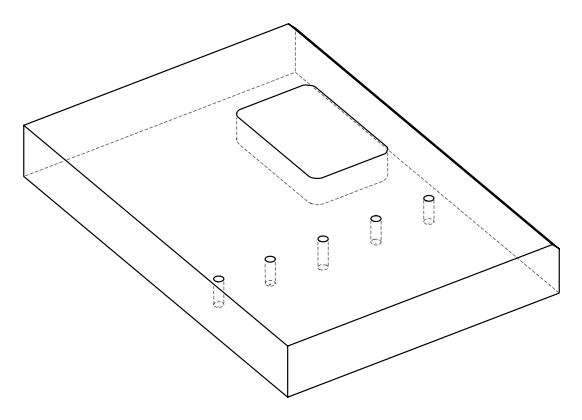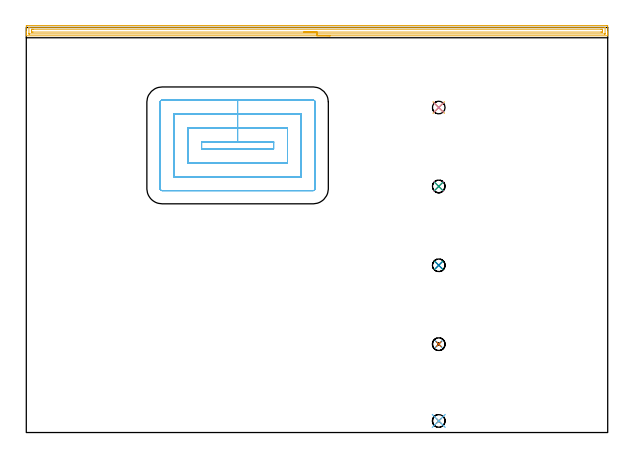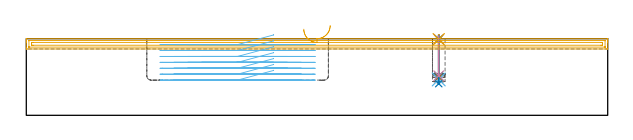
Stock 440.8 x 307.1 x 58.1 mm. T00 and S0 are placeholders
(PLAN: 12 operations, 3 tool changes, 26.6 min)
(1 SPOT_DRILL | STEP1POCKET | NXT0321_9005460120000 | 0.03 min | 1 mm3)
(2 SPOT_DRILL_1 | STEP1POCKET_1 | NXT0321_9005460120000 | 0.03 min | 1 mm3)
(3 SPOT_DRILL_2 | STEP1POCKET_2 | NXT0321_9005460120000 | 0.03 min | 1 mm3)
(4 SPOT_DRILL_3 | STEP1POCKET_3 | NXT0321_9005460120000 | 0.03 min | 0 mm3)
(5 SPOT_DRILL_4 | STEP1POCKET_4 | NXT0321_9005460120000 | 0.03 min | 2 mm3)
(6 DRILL_BLIND_HOLE_INTO_CENTER | STEP1POCKET | NXT0301_067 | 0.13 min | 2136 mm3)
(7 DRILL_BLIND_HOLE_INTO_CENTER_1 | STEP1POCKET_1 | NXT0301_067 | 0.13 min | 2016 mm3)
(8 DRILL_BLIND_HOLE_INTO_CENTER_2 | STEP1POCKET_2 | NXT0301_067 | 0.15 min | 2369 mm3)
(9 DRILL_BLIND_HOLE_INTO_CENTER_3 | STEP1POCKET_3 | NXT0301_067 | 0.12 min | 1960 mm3)
(10 DRILL_BLIND_HOLE_INTO_CENTER_4 | STEP1POCKET_4 | NXT0301_067 | 0.12 min | 1935 mm3)
(11 AREA_MILL | FG_CHAMFER_SURFACE | UGT0205_001 | 10.79 min | 13408 mm3)
(12 MILL_RECTANGULAR_POCKET | POCKET_RECTANGULAR_STRAIGHT | UGT0201_095 | Follow Part, ap 5, ae 75% | 15.06 min | 378219 mm3)
(TOOL NXT0321_9005460120000 | NC Spot Drill, 142deg, 12mm, Carbide, Uncoated | D12 PA142 FL30 Z2)
(TOOL NXT0301_067 | Carbide Drill 9.6mm [860.1-0960-029A1-MM 2214] | D9.6 PA140 FL47 Z2)
(TOOL UGT0205_001 | Chamfer Mill 20 x 3 x 45 deg. | D20 FL50 Z2)
(TOOL UGT0201_095 | End mill 20 mm | D20 R3 FL38 Z4)
(OP 1 SPOT_DRILL)
G17 G21 G94 G90
T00 M6
G54
G17 G0 G90 X312.7 Y8.8 S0 M3
G43 Z68.1 H0
G94 G81 G98 Z57.687 F250. R61.1
G80
M5
M2
(OP 2 SPOT_DRILL_1)
G17 G21 G94 G90
T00 M6
G54
G17 G0 G90 X312.7 Y67. S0 M3
G43 Z68.1 H0
G94 G81 G98 Z57.687 F250. R61.1
G80
M5
M2
(OP 3 SPOT_DRILL_2)
G17 G21 G94 G90
T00 M6
G54
G17 G0 G90 X312.7 Y126.8 S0 M3
G43 Z68.1 H0
G94 G81 G98 Z57.687 F250. R61.1
G80
M5
M2
(OP 4 SPOT_DRILL_3)
G17 G21 G94 G90
T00 M6
G54
G17 G0 G90 X312.7 Y186.6 S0 M3
G43 Z68.1 H0
G94 G81 G98 Z57.687 F250. R61.1
G80
M5
M2
(OP 5 SPOT_DRILL_4)
G17 G21 G94 G90
T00 M6
G54
G17 G0 G90 X312.7 Y246.4 S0 M3
G43 Z68.1 H0
G94 G81 G98 Z57.687 F250. R61.1
G80
M5
M2
(OP 6 DRILL_BLIND_HOLE_INTO_CENTER)
G17 G21 G94 G90
T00 M6
G54
G17 G0 G90 X312.7 Y8.8 S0 M3
G43 Z68.1 H1
G94 G81 G98 Z27.2 F250. R60.1
G80
M5
M2
(OP 7 DRILL_BLIND_HOLE_INTO_CENTER_1)
G17 G21 G94 G90
T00 M6
G54
G17 G0 G90 X312.7 Y67. S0 M3
G43 Z68.1 H1
G94 G81 G98 Z28.9 F250. R60.1
G80
M5
M2
(OP 8 DRILL_BLIND_HOLE_INTO_CENTER_2)
G17 G21 G94 G90
T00 M6
G54
G17 G0 G90 X312.7 Y126.8 S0 M3
G43 Z68.1 H1
G94 G81 G98 Z24. F250. R60.1
G80
M5
M2
(OP 9 DRILL_BLIND_HOLE_INTO_CENTER_3)
G17 G21 G94 G90
T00 M6
G54
G17 G0 G90 X312.7 Y186.6 S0 M3
G43 Z68.1 H1
G94 G81 G98 Z29.7 F250. R60.1
G80
M5
M2
(OP 10 DRILL_BLIND_HOLE_INTO_CENTER_4)
G17 G21 G94 G90
T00 M6
G54
G17 G0 G90 X312.7 Y246.4 S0 M3
G43 Z68.1 H1
G94 G81 G98 Z30. F250. R60.1
G80
M5
M2
(OP 11 AREA_MILL)
G17 G21 G94 G90
T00 M6
G54
G17 G0 G90 X230.4 Y300.8 S1061 M3
G43 Z68.1 H0
G94 G1 X230.362 Z67.228 F250.
X230.248 Z66.363
X230.059 Z65.512
X229.797 Z64.68
X229.463 Z63.874
X229.06 Z63.1
X228.592 Z62.364
X228.06 Z61.672
X227.471 Z61.029
X226.828 Z60.439
X226.136 Z59.908
X225.4 Z59.44
X224.626 Z59.037
X223.82 Z58.703
X222.988 Z58.441
X222.136 Z58.252
X221.272 Z58.138
X220.4 Z58.1
X0.172
X0.01 Y300.802 Z58.088
X0.002 Y300.949 Z57.943
X0. Y301.102 Z57.798
Y301.392 Z57.508
Y302.068 Z56.826
Y303.284 Z55.613
Y303.823 Z55.071
Y307.939 Z50.958
X0.003 Y308.209 Z50.689
X0.01 Y308.592 Z50.305
X0.224 Y308.597 Z50.302
X0.619 Y308.6 Z50.3
X440.181 Y308.599 Z50.301
X440.576 Y308.597 Z50.302
X440.79 Y308.592 Z50.305
X440.8 Y308.209 Z50.688
Y303.823 Z55.071
Y303.284 Z55.613
Y302.946 Z55.95
Y302.407 Z56.489
Y302.068 Z56.826
Y301.392 Z57.508
Y301.102 Z57.798
X440.798 Y300.949 Z57.943
X440.79 Y300.802 Z58.088
X440.628 Y300.8 Z58.1
X220.4
Y302.214 Z56.686
X2.406 Y302.215 Z56.685
X2.256
X2.051 Y302.221 Z56.679
X2.009 Y302.223 Z56.677
X2.005 Y302.252 Z56.648
X2.002 Y302.284 Z56.616
X2. Y302.467 Z56.433
X2.001 Y306.986 Z51.914
X2.004 Y307.092 Z51.808
X2.01 Y307.161 Z51.739
X2.018 Y307.179 Z51.721
X2.034 Y307.181 Z51.719
X2.406 Y307.185 Z51.715
X2.554 Y307.186 Z51.714
X438.394 Y307.185 Z51.715
X438.544 Y307.184 Z51.716
X438.749 Y307.179 Z51.721
X438.791 Y307.177 Z51.723
X438.795 Y307.148 Z51.752
X438.798 Y307.116 Z51.784
X438.8 Y306.933 Z51.967
X438.799 Y302.414 Z56.486
X438.795 Y302.308 Z56.592
X438.79 Y302.239 Z56.661
X438.782 Y302.221 Z56.679
X438.766 Y302.219 Z56.681
X438.394 Y302.215 Z56.685
X438.246 Y302.214 Z56.686
X220.4
Y303.628 Z55.272
X5.086 Y303.629 Z55.271
X4.388 Y303.631 Z55.269
X4.193 Y303.635 Z55.265
X4.01 Y303.64 Z55.26
X4.005 Y303.823 Z55.077
X4.001 Y304.011 Z54.889
X4. Y304.7 Z54.2
Y304.889 Z54.011
X4.005 Y305.577 Z53.323
X4.007 Y305.759 Z53.141
X4.193 Y305.764 Z53.136
X4.889 Y305.77 Z53.13
X5.086 Y305.771 Z53.129
X435.714
X436.412 Y305.769 Z53.131
X436.607 Y305.765 Z53.135
X436.79 Y305.759 Z53.141
X436.795 Y305.577 Z53.323
X436.799 Y305.389 Z53.511
X436.8 Y304.7 Z54.2
Y304.511 Z54.389
X436.795 Y303.823 Z55.077
X436.793 Y303.641 Z55.259
X436.607 Y303.635 Z55.265
X435.911 Y303.63 Z55.27
X435.714 Y303.629 Z55.271
X220.4 Y303.628 Z55.272
X219.528 Z55.31
X218.664 Z55.423
X217.812 Z55.612
X216.98 Z55.875
X216.174 Z56.208
X215.4 Z56.611
X214.664 Z57.08
X213.972 Z57.611
X213.329 Z58.2
X212.74 Z58.844
X212.208 Z59.536
X211.74 Z60.272
X211.337 Z61.045
X211.003 Z61.851
X210.741 Z62.683
X210.552 Z63.535
X210.438 Z64.4
X210.4 Z65.272
G0 Z68.1
M5
M2
(OP 12 MILL_RECTANGULAR_POCKET)
G17 G21 G94 G90
T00 M6
G54
G17 G0 G90 X187.5 Y219.863 S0 M3
G43 Z68.1 H0
Z61.1
G94 G1 Y220.5 Z60.929 F250.
X160.2 Z53.614
X132.9 F500.
Y214.9
X187.5
Y220.5
X160.2
Y231.
X122.4
Y204.4
X198.
Y231.
X160.2
Y241.5
X111.9
Y193.9
X208.5
Y241.5
X160.2
Y252.
X103.
G3 X101.4 Y250.4 R1.6
G1 Y185.
G3 X103. Y183.4 R1.6
G1 X217.4
G3 X219. Y185. R1.6
G1 Y250.4
G3 X217.4 Y252. R1.6
G1 X160.2
X159.2
G0 X187.5 Y219.863 Z56.614
G1 Y220.5 Z56.444 F250.
X160.2 Z49.128
X132.9 F500.
Y214.9
X187.5
Y220.5
X160.2
Y231.
X122.4
Y204.4
X198.
Y231.
X160.2
Y241.5
X111.9
Y193.9
X208.5
Y241.5
X160.2
Y252.
X103.
G3 X101.4 Y250.4 R1.6
G1 Y185.
G3 X103. Y183.4 R1.6
G1 X217.4
G3 X219. Y185. R1.6
G1 Y250.4
G3 X217.4 Y252. R1.6
G1 X160.2
X159.2
G0 X187.5 Y219.863 Z52.128
G1 Y220.5 Z51.958 F250.
X160.2 Z44.643
X132.9 F500.
Y214.9
X187.5
Y220.5
X160.2
Y231.
X122.4
Y204.4
X198.
Y231.
X160.2
Y241.5
X111.9
Y193.9
X208.5
Y241.5
X160.2
Y252.
X103.
G3 X101.4 Y250.4 R1.6
G1 Y185.
G3 X103. Y183.4 R1.6
G1 X217.4
G3 X219. Y185. R1.6
G1 Y250.4
G3 X217.4 Y252. R1.6
G1 X160.2
X159.2
G0 X187.5 Y219.863 Z47.643
G1 Y220.5 Z47.472 F250.
X160.2 Z40.157
X132.9 F500.
Y214.9
X187.5
Y220.5
X160.2
Y231.
X122.4
Y204.4
X198.
Y231.
X160.2
Y241.5
X111.9
Y193.9
X208.5
Y241.5
X160.2
Y252.
X103.
G3 X101.4 Y250.4 R1.6
G1 Y185.
G3 X103. Y183.4 R1.6
G1 X217.4
G3 X219. Y185. R1.6
G1 Y250.4
G3 X217.4 Y252. R1.6
G1 X160.2
X159.2
G0 X187.5 Y219.863 Z43.157
G1 Y220.5 Z42.986 F250.
X160.2 Z35.671
X132.9 F500.
Y214.9
X187.5
Y220.5
X160.2
Y231.
X122.4
Y204.4
X198.
Y231.
X160.2
Y241.5
X111.9
Y193.9
X208.5
Y241.5
X160.2
Y252.
X103.
G3 X101.4 Y250.4 R1.6
G1 Y185.
G3 X103. Y183.4 R1.6
G1 X217.4
G3 X219. Y185. R1.6
G1 Y250.4
G3 X217.4 Y252. R1.6
G1 X160.2
X159.2
G0 X187.5 Y219.863 Z38.671
G1 Y220.5 Z38.501 F250.
X160.2 Z31.186
X132.9 F500.
Y214.9
X187.5
Y220.5
X160.2
Y231.
X122.4
Y204.4
X198.
Y231.
X160.2
Y241.5
X111.9
Y193.9
X208.5
Y241.5
X160.2
Y252.
X103.
G3 X101.4 Y250.4 R1.6
G1 Y185.
G3 X103. Y183.4 R1.6
G1 X217.4
G3 X219. Y185. R1.6
G1 Y250.4
G3 X217.4 Y252. R1.6
G1 X160.2
X159.2
G0 X187.5 Y219.863 Z34.186
G1 Y220.5 Z34.015 F250.
X160.2 Z26.7
X132.9 F500.
Y214.9
X187.5
Y220.5
X160.2
Y231.
X122.4
Y204.4
X198.
Y231.
X160.2
Y241.5
X111.9
Y193.9
X208.5
Y241.5
X160.2
Y252.
X103.
G3 X101.4 Y250.4 R1.6
G1 Y185.
G3 X103. Y183.4 R1.6
G1 X217.4
G3 X219. Y185. R1.6
G1 Y250.4
G3 X217.4 Y252. R1.6
G1 X160.2
X159.2
G0 Z68.1
M5
M2
